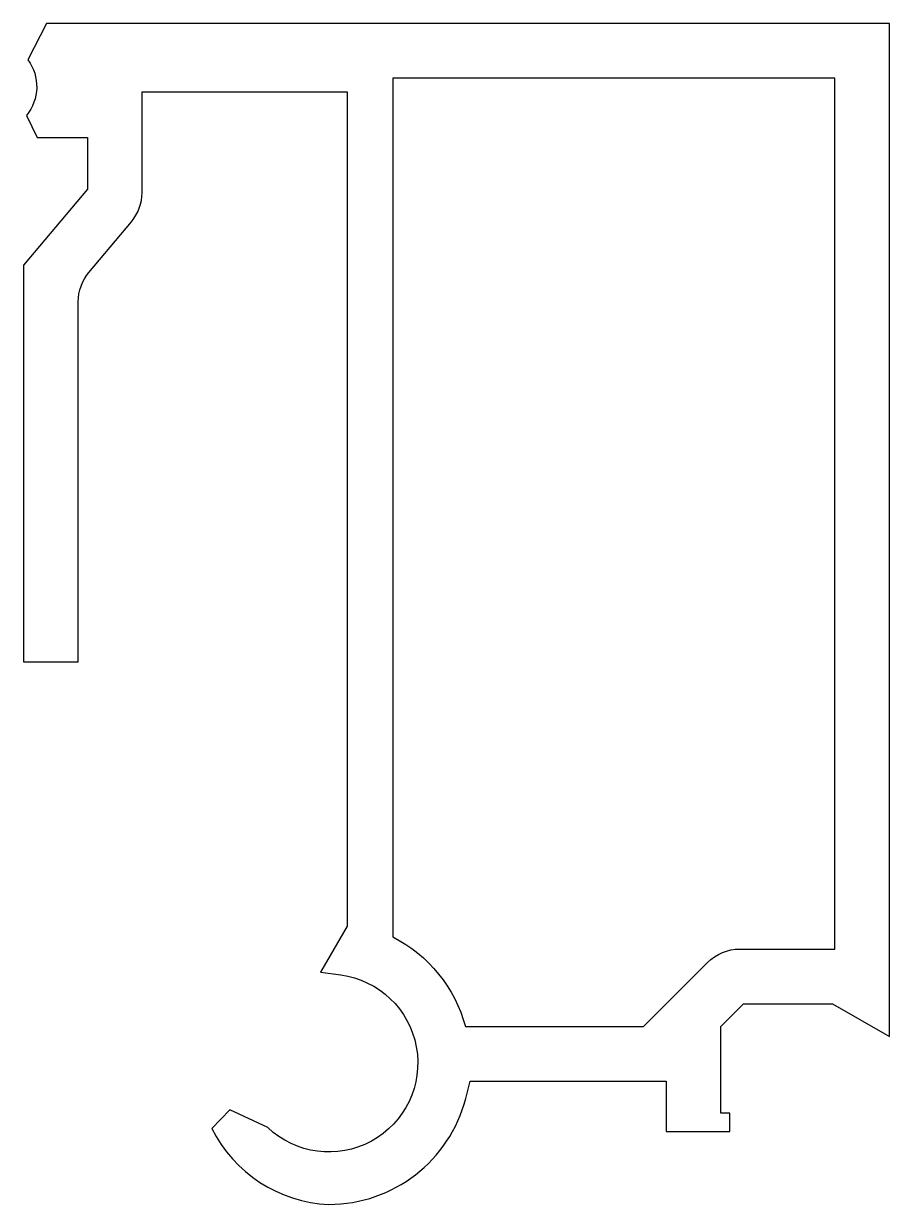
# Model space of a CAD drawing. Header units: millimetres. Extents: x -19 to 0, y -3.9 to 22.
import ezdxf

# ---------------------------------------------------------------- set-up
doc = ezdxf.new("R2010")
doc.units = ezdxf.units.MM

msp = doc.modelspace()

# ---------------------------------------------------------------- linework, layer by layer
for points in [[(-18.5, 22), (-18.904, 21.205, -0.339409), (-18.934, 19.988), (-18.7, 19.5), (-17.6, 19.5), (-17.6, 18.368), (-19, 16.7), (-19, 8), (-17.8, 8), (-17.8, 15.899, -0.176327), (-17.566, 16.542), (-16.634, 17.653, 0.176327), (-16.4, 18.296), (-16.4, 20.5), (-11.9, 20.5), (-11.9, 2.203), (-12.484, 1.192), (-12.04, 1.133, -1.373176), (-13.64, -2.217), (-14.473, -1.828), (-14.869, -2.233, 0.274409), (-12.3, -3.9, 0.341999), (-9.298, -1.575), (-9.202, -1.2), (-4.9, -1.2), (-4.9, -2.3), (-3.5, -2.3), (-3.5, -1.9), (-3.7, -1.9), (-3.7, 0), (-3.2, 0.5), (-1.246, 0.5), (0, -0.22), (0, 22), (-18.5, 22)], [(-3.99, 1.407, -0.198912), (-3.283, 1.7), (-1.2, 1.7), (-1.2, 20.8), (-10.9, 20.8), (-10.9, 1.966, -0.213458), (-9.305, 0), (-5.397, 0), (-3.99, 1.407)]]:
    msp.add_lwpolyline(points, format="xyb", close=True)

doc.saveas('drawing.dxf')
